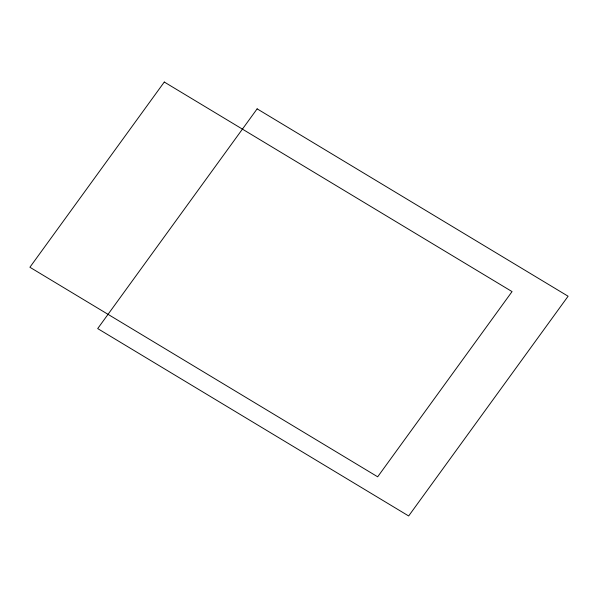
<?xml version="1.0" encoding="UTF-8"?>
<svg xmlns="http://www.w3.org/2000/svg" width="598" height="598" viewBox="0 0 598 598"><rect width="100%" height="100%" fill="white"/><g stroke="black" fill="none" stroke-linecap="round" stroke-linejoin="round"><path stroke-width="0.9" d="M164.286 82.038L29.9 267.254L377.674 476.808L512.06 291.6L164.286 82.038M257.133 108.851L97.698 328.586L408.658 515.962L568.1 296.227L257.133 108.851"/></g></svg>
